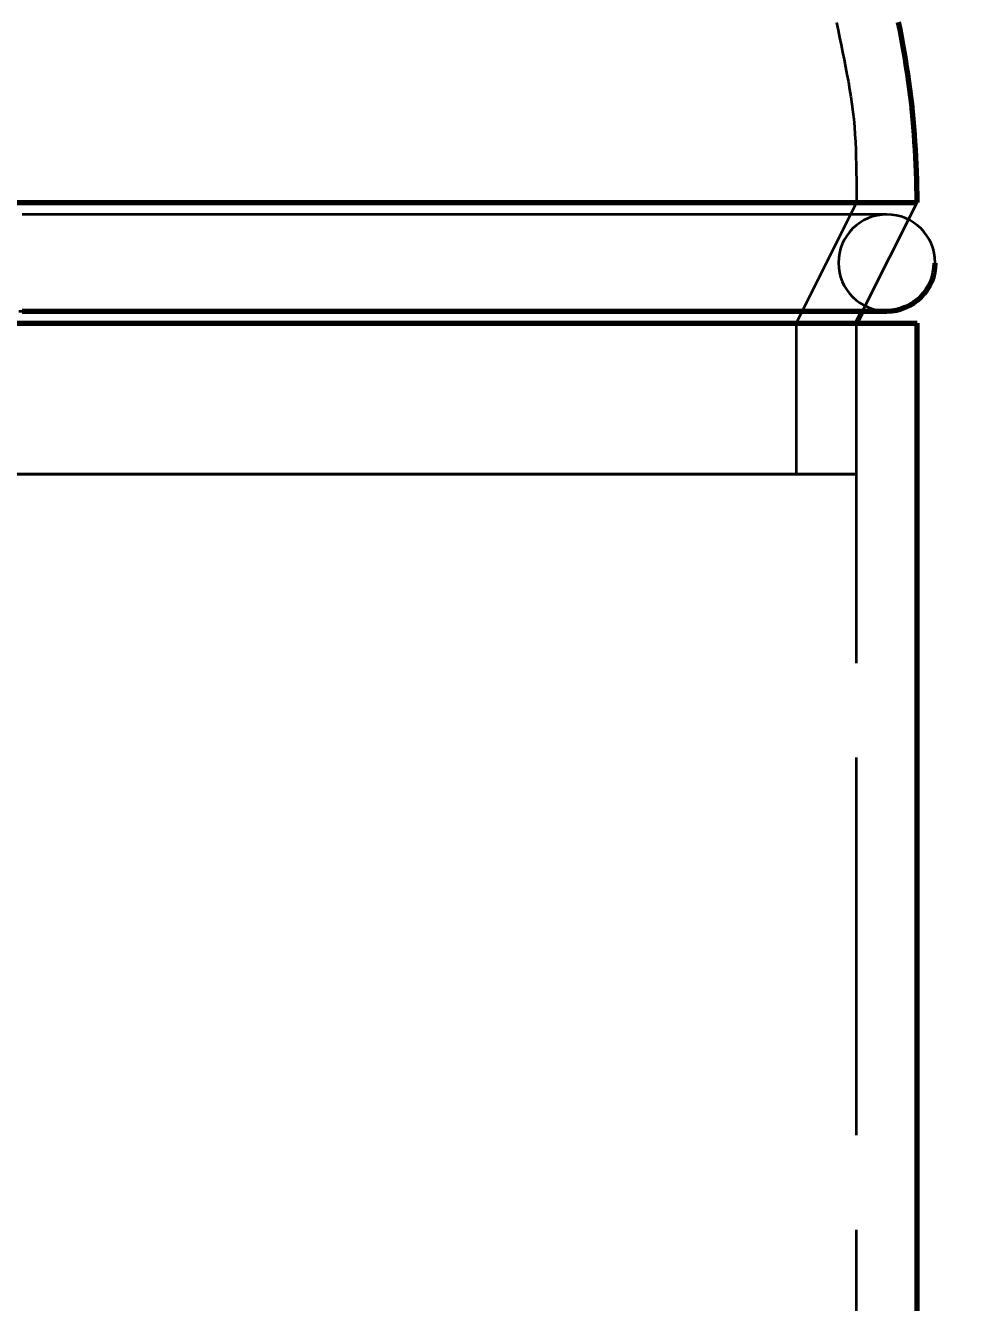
# Model space of a CAD drawing. Header units: millimetres. Extents: x 0 to 1554, y 0 to 420.
# Drawn here: x 140.64 to 150.66, y 280.49 to 294.02 of the extents above; entities that cross this region are included whole.
import ezdxf

# ---------------------------------------------------------------- set-up
doc = ezdxf.new("R2010")
doc.units = ezdxf.units.MM
doc.linetypes.add('IRAM-E-TRAZOS', pattern=[5, 4, -1])
for name, color, linetype, lineweight in [('01-VISIBLE', 7, 'CONTINUOUS', 70), ('02-OCULTA', 4, 'IRAM-E-TRAZOS', 35), ('04-COTA', 3, 'CONTINUOUS', 18)]:
    doc.layers.add(name, color=color, linetype=linetype, lineweight=lineweight)
doc.styles.add('ISO3098', font='isocpeur.ttf')
doc.dimstyles.new('FLAMA-IRAM', dxfattribs={"dimtxt": 3.5, "dimasz": 3.5, "dimexe": 2, "dimexo": 1.5, "dimgap": 1, "dimtad": 1, "dimdec": 1, "dimtxsty": 'ISO3098', "dimblk": 'IRAM_FLECHA', "dimblk1": 'IRAM_FLECHA', "dimblk2": 'IRAM_FLECHA', "dimcen": 2.5, "dimclrd": 256, "dimclre": 256, "dimclrt": 256, "dimazin": 3, "dimtfac": 1, "dimtmove": 0, "dimatfit": 3, "dimlwd": 18, "dimlwe": 18})

# ---------------------------------------------------------------- blocks, each defined once
blk = doc.blocks.new('IRAM_FLECHA')
blk.add_solid([(0, 0), (-1, 0.125), (-1, -0.125)])

msp = doc.modelspace()

# ---------------------------------------------------------------- linework, layer by layer
at = {"layer": '01-VISIBLE'}
for p, q in [((149.435, 290.865), (149.499, 290.993)), ((150.075, 192.265), (150.075, 290.865))]:
    msp.add_line(p, q, dxfattribs=at)
for points in [[(150.075, 292.145), (150.075, 292.225), (150.074, 292.305), (150.072, 292.385), (150.07, 292.465), (150.067, 292.545), (150.063, 292.625), (150.058, 292.705), (150.053, 292.785), (150.048, 292.865), (150.041, 292.945), (150.034, 293.025), (150.026, 293.104), (150.018, 293.184), (150.008, 293.263), (149.999, 293.343), (149.988, 293.422), (149.977, 293.502), (149.965, 293.581), (149.953, 293.66), (149.939, 293.739), (149.926, 293.818), (149.911, 293.897), (149.896, 293.975), (149.88, 294.054)], [(140.536, 292.145), (140.674, 292.145), (140.812, 292.145), (140.95, 292.145), (141.089, 292.145), (141.227, 292.145), (141.365, 292.145), (141.504, 292.145), (141.642, 292.145), (141.78, 292.145), (141.918, 292.145), (142.056, 292.145), (142.195, 292.145), (142.333, 292.145), (142.471, 292.145), (142.609, 292.145), (142.748, 292.145), (142.886, 292.145), (143.024, 292.145), (143.163, 292.145), (143.301, 292.145), (143.439, 292.145), (143.577, 292.145), (143.716, 292.145), (143.854, 292.145), (143.992, 292.145), (144.13, 292.145), (144.269, 292.145), (144.407, 292.145), (144.545, 292.145), (144.683, 292.145), (144.822, 292.145), (144.96, 292.145), (145.098, 292.145), (145.236, 292.145), (145.375, 292.145), (145.513, 292.145), (145.651, 292.145), (145.789, 292.145), (145.928, 292.145), (146.066, 292.145), (146.204, 292.145), (146.342, 292.145), (146.481, 292.145), (146.619, 292.145), (146.757, 292.145), (146.895, 292.145), (147.034, 292.145), (147.172, 292.145), (147.31, 292.145), (147.448, 292.145), (147.587, 292.145), (147.725, 292.145), (147.863, 292.145), (148.001, 292.145), (148.139, 292.145), (148.278, 292.145), (148.416, 292.145), (148.554, 292.145), (148.692, 292.145), (148.831, 292.145), (148.969, 292.145), (149.107, 292.145), (149.245, 292.145), (149.384, 292.145), (149.522, 292.145), (149.66, 292.145), (149.798, 292.145), (149.937, 292.145), (150.075, 292.145)], [(140.599, 290.993), (140.736, 290.993), (140.873, 290.993), (141.009, 290.993), (141.146, 290.993), (141.283, 290.993), (141.419, 290.993), (141.556, 290.993), (141.693, 290.993), (141.829, 290.993), (141.966, 290.993), (142.103, 290.993), (142.239, 290.993), (142.376, 290.993), (142.513, 290.993), (142.649, 290.993), (142.786, 290.993), (142.923, 290.993), (143.059, 290.993), (143.196, 290.993), (143.332, 290.993), (143.469, 290.993), (143.606, 290.993), (143.742, 290.993), (143.879, 290.993), (144.016, 290.993), (144.152, 290.993), (144.289, 290.993), (144.426, 290.993), (144.562, 290.993), (144.699, 290.993), (144.836, 290.993), (144.972, 290.993), (145.109, 290.993), (145.246, 290.993), (145.382, 290.993), (145.519, 290.993), (145.656, 290.993), (145.792, 290.993), (145.929, 290.993), (146.065, 290.993), (146.202, 290.993), (146.339, 290.993), (146.475, 290.993), (146.612, 290.993), (146.749, 290.993), (146.885, 290.993), (147.022, 290.993), (147.159, 290.993), (147.295, 290.993), (147.432, 290.993), (147.569, 290.993), (147.705, 290.993), (147.842, 290.993), (147.979, 290.993), (148.115, 290.993), (148.252, 290.993), (148.389, 290.993), (148.525, 290.993), (148.662, 290.993), (148.798, 290.993), (148.935, 290.993), (149.072, 290.993), (149.208, 290.993), (149.345, 290.993), (149.482, 290.993), (149.618, 290.993), (149.755, 290.993)], [(149.499, 290.993), (149.542, 290.993), (149.584, 290.993), (149.627, 290.993), (149.67, 290.993), (149.712, 290.993), (149.755, 290.993)], [(140.536, 290.865), (140.674, 290.865), (140.812, 290.865), (140.95, 290.865), (141.089, 290.865), (141.227, 290.865), (141.365, 290.865), (141.504, 290.865), (141.642, 290.865), (141.78, 290.865), (141.918, 290.865), (142.056, 290.865), (142.195, 290.865), (142.333, 290.865), (142.471, 290.865), (142.609, 290.865), (142.748, 290.865), (142.886, 290.865), (143.024, 290.865), (143.163, 290.865), (143.301, 290.865), (143.439, 290.865), (143.577, 290.865), (143.716, 290.865), (143.854, 290.865), (143.992, 290.865), (144.13, 290.865), (144.269, 290.865), (144.407, 290.865), (144.545, 290.865), (144.683, 290.865), (144.822, 290.865), (144.96, 290.865), (145.098, 290.865), (145.236, 290.865), (145.375, 290.865), (145.513, 290.865), (145.651, 290.865), (145.789, 290.865), (145.928, 290.865), (146.066, 290.865), (146.204, 290.865), (146.342, 290.865), (146.481, 290.865), (146.619, 290.865), (146.757, 290.865), (146.895, 290.865), (147.034, 290.865), (147.172, 290.865), (147.31, 290.865), (147.448, 290.865), (147.587, 290.865), (147.725, 290.865), (147.863, 290.865), (148.001, 290.865), (148.139, 290.865), (148.278, 290.865), (148.416, 290.865), (148.554, 290.865), (148.692, 290.865), (148.831, 290.865), (148.969, 290.865), (149.107, 290.865), (149.245, 290.865), (149.384, 290.865), (149.522, 290.865), (149.66, 290.865), (149.798, 290.865), (149.937, 290.865), (150.075, 290.865)]]:
    msp.add_lwpolyline(points, dxfattribs=at)
msp.add_arc((149.755, 291.505), 0.512, -90, 0, dxfattribs=at)
at = {"layer": '02-OCULTA'}
for p, q in [((149.435, 292.145), (148.795, 290.865)), ((149.499, 290.993), (150.075, 292.145)), ((148.795, 290.865), (148.795, 289.265)), ((149.435, 192.265), (149.435, 290.865)), ((149.435, 289.265), (149.435, 290.865))]:
    msp.add_line(p, q, dxfattribs=at)
for points in [[(149.221, 294.048), (149.238, 293.969), (149.254, 293.891), (149.271, 293.813), (149.287, 293.734), (149.302, 293.656), (149.318, 293.577), (149.333, 293.499), (149.348, 293.42), (149.361, 293.341), (149.374, 293.262), (149.386, 293.183), (149.396, 293.104), (149.404, 293.024), (149.411, 292.944), (149.417, 292.865), (149.422, 292.785), (149.425, 292.705), (149.428, 292.625), (149.431, 292.545), (149.432, 292.465), (149.434, 292.385), (149.434, 292.305), (149.435, 292.225), (149.435, 292.145)], [(149.435, 292.145), (149.3, 292.145), (149.165, 292.145), (149.03, 292.145), (148.895, 292.145), (148.76, 292.145), (148.625, 292.145), (148.49, 292.145), (148.355, 292.145), (148.22, 292.145), (148.085, 292.145), (147.949, 292.145), (147.814, 292.145), (147.679, 292.145), (147.544, 292.145), (147.409, 292.145), (147.274, 292.145), (147.139, 292.145), (147.004, 292.145), (146.869, 292.145), (146.734, 292.145), (146.599, 292.145), (146.464, 292.145), (146.329, 292.145), (146.194, 292.145), (146.059, 292.145), (145.924, 292.145), (145.789, 292.145), (145.654, 292.145), (145.519, 292.145), (145.384, 292.145), (145.248, 292.145), (145.113, 292.145), (144.978, 292.145), (144.843, 292.145), (144.708, 292.145), (144.573, 292.145), (144.438, 292.145), (144.303, 292.145), (144.168, 292.145), (144.033, 292.145), (143.898, 292.145), (143.763, 292.145), (143.628, 292.145), (143.493, 292.145), (143.358, 292.145), (143.223, 292.145), (143.088, 292.145), (142.953, 292.145), (142.818, 292.145), (142.683, 292.145), (142.547, 292.145), (142.412, 292.145), (142.277, 292.145), (142.142, 292.145), (142.007, 292.145), (141.872, 292.145), (141.737, 292.145), (141.602, 292.145), (141.467, 292.145), (141.332, 292.145), (141.197, 292.145), (141.062, 292.145), (140.927, 292.145), (140.792, 292.145), (140.657, 292.145), (140.522, 292.145)], [(140.522, 292.145), (140.657, 292.145), (140.792, 292.145), (140.927, 292.145), (141.062, 292.145), (141.197, 292.145), (141.332, 292.145), (141.467, 292.145), (141.602, 292.145), (141.737, 292.145), (141.872, 292.145), (142.007, 292.145), (142.142, 292.145), (142.277, 292.145), (142.412, 292.145), (142.547, 292.145), (142.683, 292.145), (142.818, 292.145), (142.953, 292.145), (143.088, 292.145), (143.223, 292.145), (143.358, 292.145), (143.493, 292.145), (143.628, 292.145), (143.763, 292.145), (143.898, 292.145), (144.033, 292.145), (144.168, 292.145), (144.303, 292.145), (144.438, 292.145), (144.573, 292.145), (144.708, 292.145), (144.843, 292.145), (144.978, 292.145), (145.113, 292.145), (145.248, 292.145), (145.384, 292.145), (145.519, 292.145), (145.654, 292.145), (145.789, 292.145), (145.924, 292.145), (146.059, 292.145), (146.194, 292.145), (146.329, 292.145), (146.464, 292.145), (146.599, 292.145), (146.734, 292.145), (146.869, 292.145), (147.004, 292.145), (147.139, 292.145), (147.274, 292.145), (147.409, 292.145), (147.544, 292.145), (147.679, 292.145), (147.814, 292.145), (147.949, 292.145), (148.085, 292.145), (148.22, 292.145), (148.355, 292.145), (148.49, 292.145), (148.625, 292.145), (148.76, 292.145), (148.895, 292.145), (149.03, 292.145), (149.165, 292.145), (149.3, 292.145), (149.435, 292.145)], [(150.075, 292.145), (149.937, 292.145), (149.798, 292.145), (149.66, 292.145), (149.522, 292.145), (149.384, 292.145), (149.245, 292.145), (149.107, 292.145), (148.969, 292.145), (148.831, 292.145), (148.692, 292.145), (148.554, 292.145), (148.416, 292.145), (148.278, 292.145), (148.139, 292.145), (148.001, 292.145), (147.863, 292.145), (147.725, 292.145), (147.587, 292.145), (147.448, 292.145), (147.31, 292.145), (147.172, 292.145), (147.034, 292.145), (146.895, 292.145), (146.757, 292.145), (146.619, 292.145), (146.481, 292.145), (146.342, 292.145), (146.204, 292.145), (146.066, 292.145), (145.928, 292.145), (145.789, 292.145), (145.651, 292.145), (145.513, 292.145), (145.375, 292.145), (145.236, 292.145), (145.098, 292.145), (144.96, 292.145), (144.822, 292.145), (144.683, 292.145), (144.545, 292.145), (144.407, 292.145), (144.269, 292.145), (144.13, 292.145), (143.992, 292.145), (143.854, 292.145), (143.716, 292.145), (143.577, 292.145), (143.439, 292.145), (143.301, 292.145), (143.163, 292.145), (143.024, 292.145), (142.886, 292.145), (142.748, 292.145), (142.609, 292.145), (142.471, 292.145), (142.333, 292.145), (142.195, 292.145), (142.056, 292.145), (141.918, 292.145), (141.78, 292.145), (141.642, 292.145), (141.504, 292.145), (141.365, 292.145), (141.227, 292.145), (141.089, 292.145), (140.95, 292.145), (140.812, 292.145), (140.674, 292.145), (140.536, 292.145)], [(149.755, 292.017), (149.618, 292.017), (149.482, 292.017), (149.345, 292.017), (149.208, 292.017), (149.072, 292.017), (148.935, 292.017), (148.798, 292.017), (148.662, 292.017), (148.525, 292.017), (148.389, 292.017), (148.252, 292.017), (148.115, 292.017), (147.979, 292.017), (147.842, 292.017), (147.705, 292.017), (147.569, 292.017), (147.432, 292.017), (147.295, 292.017), (147.159, 292.017), (147.022, 292.017), (146.885, 292.017), (146.749, 292.017), (146.612, 292.017), (146.475, 292.017), (146.339, 292.017), (146.202, 292.017), (146.065, 292.017), (145.929, 292.017), (145.792, 292.017), (145.656, 292.017), (145.519, 292.017), (145.382, 292.017), (145.246, 292.017), (145.109, 292.017), (144.972, 292.017), (144.836, 292.017), (144.699, 292.017), (144.562, 292.017), (144.426, 292.017), (144.289, 292.017), (144.152, 292.017), (144.016, 292.017), (143.879, 292.017), (143.742, 292.017), (143.606, 292.017), (143.469, 292.017), (143.332, 292.017), (143.196, 292.017), (143.059, 292.017), (142.923, 292.017), (142.786, 292.017), (142.649, 292.017), (142.513, 292.017), (142.376, 292.017), (142.239, 292.017), (142.103, 292.017), (141.966, 292.017), (141.829, 292.017), (141.693, 292.017), (141.556, 292.017), (141.419, 292.017), (141.283, 292.017), (141.146, 292.017), (141.009, 292.017), (140.873, 292.017), (140.736, 292.017), (140.599, 292.017)], [(149.755, 292.017), (149.619, 292.017), (149.482, 292.017), (149.345, 292.017), (149.209, 292.017), (149.072, 292.017), (148.935, 292.017), (148.799, 292.017), (148.662, 292.017), (148.525, 292.017), (148.389, 292.017), (148.252, 292.017), (148.115, 292.017), (147.979, 292.017), (147.842, 292.017), (147.706, 292.017), (147.569, 292.017), (147.432, 292.017), (147.296, 292.017), (147.159, 292.017), (147.022, 292.017), (146.886, 292.017), (146.749, 292.017), (146.612, 292.017), (146.476, 292.017), (146.339, 292.017), (146.202, 292.017), (146.066, 292.017), (145.929, 292.017), (145.792, 292.017), (145.656, 292.017), (145.519, 292.017), (145.382, 292.017), (145.246, 292.017), (145.109, 292.017), (144.973, 292.017), (144.836, 292.017), (144.699, 292.017), (144.563, 292.017), (144.426, 292.017), (144.289, 292.017), (144.153, 292.017), (144.016, 292.017), (143.879, 292.017), (143.743, 292.017), (143.606, 292.017), (143.469, 292.017), (143.333, 292.017), (143.196, 292.017), (143.059, 292.017), (142.923, 292.017), (142.786, 292.017), (142.649, 292.017), (142.513, 292.017), (142.376, 292.017), (142.24, 292.017), (142.103, 292.017), (141.966, 292.017), (141.83, 292.017), (141.693, 292.017), (141.556, 292.017), (141.42, 292.017), (141.283, 292.017), (141.146, 292.017), (141.01, 292.017), (140.873, 292.017), (140.736, 292.017), (140.6, 292.017)], [(140.565, 290.993), (140.7, 290.993), (140.835, 290.993), (140.971, 290.993), (141.106, 290.993), (141.241, 290.993), (141.377, 290.993), (141.512, 290.993), (141.648, 290.993), (141.783, 290.993), (141.918, 290.993), (142.054, 290.993), (142.189, 290.993), (142.324, 290.993), (142.46, 290.993), (142.595, 290.993), (142.731, 290.993), (142.866, 290.993), (143.001, 290.993), (143.137, 290.993), (143.272, 290.993), (143.407, 290.993), (143.543, 290.993), (143.678, 290.993), (143.813, 290.993), (143.949, 290.993), (144.084, 290.993), (144.22, 290.993), (144.355, 290.993), (144.49, 290.993), (144.626, 290.993), (144.761, 290.993), (144.896, 290.993), (145.032, 290.993), (145.167, 290.993), (145.303, 290.993), (145.438, 290.993), (145.573, 290.993), (145.709, 290.993), (145.844, 290.993), (145.979, 290.993), (146.115, 290.993), (146.25, 290.993), (146.385, 290.993), (146.521, 290.993), (146.656, 290.993), (146.792, 290.993), (146.927, 290.993), (147.062, 290.993), (147.198, 290.993), (147.333, 290.993), (147.468, 290.993), (147.604, 290.993), (147.739, 290.993), (147.875, 290.993), (148.01, 290.993), (148.145, 290.993), (148.281, 290.993), (148.416, 290.993), (148.551, 290.993), (148.687, 290.993), (148.822, 290.993), (148.958, 290.993), (149.093, 290.993), (149.228, 290.993), (149.364, 290.993), (149.499, 290.993)], [(149.435, 290.865), (149.3, 290.865), (149.165, 290.865), (149.03, 290.865), (148.895, 290.865), (148.76, 290.865), (148.625, 290.865), (148.49, 290.865), (148.355, 290.865), (148.22, 290.865), (148.085, 290.865), (147.949, 290.865), (147.814, 290.865), (147.679, 290.865), (147.544, 290.865), (147.409, 290.865), (147.274, 290.865), (147.139, 290.865), (147.004, 290.865), (146.869, 290.865), (146.734, 290.865), (146.599, 290.865), (146.464, 290.865), (146.329, 290.865), (146.194, 290.865), (146.059, 290.865), (145.924, 290.865), (145.789, 290.865), (145.654, 290.865), (145.519, 290.865), (145.384, 290.865), (145.248, 290.865), (145.113, 290.865), (144.978, 290.865), (144.843, 290.865), (144.708, 290.865), (144.573, 290.865), (144.438, 290.865), (144.303, 290.865), (144.168, 290.865), (144.033, 290.865), (143.898, 290.865), (143.763, 290.865), (143.628, 290.865), (143.493, 290.865), (143.358, 290.865), (143.223, 290.865), (143.088, 290.865), (142.953, 290.865), (142.818, 290.865), (142.683, 290.865), (142.547, 290.865), (142.412, 290.865), (142.277, 290.865), (142.142, 290.865), (142.007, 290.865), (141.872, 290.865), (141.737, 290.865), (141.602, 290.865), (141.467, 290.865), (141.332, 290.865), (141.197, 290.865), (141.062, 290.865), (140.927, 290.865), (140.792, 290.865), (140.657, 290.865), (140.522, 290.865)], [(140.522, 290.865), (140.657, 290.865), (140.792, 290.865), (140.927, 290.865), (141.062, 290.865), (141.197, 290.865), (141.332, 290.865), (141.467, 290.865), (141.602, 290.865), (141.737, 290.865), (141.872, 290.865), (142.007, 290.865), (142.142, 290.865), (142.277, 290.865), (142.412, 290.865), (142.547, 290.865), (142.683, 290.865), (142.818, 290.865), (142.953, 290.865), (143.088, 290.865), (143.223, 290.865), (143.358, 290.865), (143.493, 290.865), (143.628, 290.865), (143.763, 290.865), (143.898, 290.865), (144.033, 290.865), (144.168, 290.865), (144.303, 290.865), (144.438, 290.865), (144.573, 290.865), (144.708, 290.865), (144.843, 290.865), (144.978, 290.865), (145.113, 290.865), (145.248, 290.865), (145.384, 290.865), (145.519, 290.865), (145.654, 290.865), (145.789, 290.865), (145.924, 290.865), (146.059, 290.865), (146.194, 290.865), (146.329, 290.865), (146.464, 290.865), (146.599, 290.865), (146.734, 290.865), (146.869, 290.865), (147.004, 290.865), (147.139, 290.865), (147.274, 290.865), (147.409, 290.865), (147.544, 290.865), (147.679, 290.865), (147.814, 290.865), (147.949, 290.865), (148.085, 290.865), (148.22, 290.865), (148.355, 290.865), (148.49, 290.865), (148.625, 290.865), (148.76, 290.865), (148.895, 290.865), (149.03, 290.865), (149.165, 290.865), (149.3, 290.865), (149.435, 290.865)], [(149.435, 290.865), (149.3, 290.865), (149.165, 290.865), (149.03, 290.865), (148.895, 290.865), (148.76, 290.865), (148.625, 290.865), (148.49, 290.865), (148.355, 290.865), (148.22, 290.865), (148.085, 290.865), (147.949, 290.865), (147.814, 290.865), (147.679, 290.865), (147.544, 290.865), (147.409, 290.865), (147.274, 290.865), (147.139, 290.865), (147.004, 290.865), (146.869, 290.865), (146.734, 290.865), (146.599, 290.865), (146.464, 290.865), (146.329, 290.865), (146.194, 290.865), (146.059, 290.865), (145.924, 290.865), (145.789, 290.865), (145.654, 290.865), (145.519, 290.865), (145.384, 290.865), (145.248, 290.865), (145.113, 290.865), (144.978, 290.865), (144.843, 290.865), (144.708, 290.865), (144.573, 290.865), (144.438, 290.865), (144.303, 290.865), (144.168, 290.865), (144.033, 290.865), (143.898, 290.865), (143.763, 290.865), (143.628, 290.865), (143.493, 290.865), (143.358, 290.865), (143.223, 290.865), (143.088, 290.865), (142.953, 290.865), (142.818, 290.865), (142.683, 290.865), (142.547, 290.865), (142.412, 290.865), (142.277, 290.865), (142.142, 290.865), (142.007, 290.865), (141.872, 290.865), (141.737, 290.865), (141.602, 290.865), (141.467, 290.865), (141.332, 290.865), (141.197, 290.865), (141.062, 290.865), (140.927, 290.865), (140.792, 290.865), (140.657, 290.865), (140.522, 290.865)], [(140.522, 290.865), (140.657, 290.865), (140.792, 290.865), (140.927, 290.865), (141.062, 290.865), (141.197, 290.865), (141.332, 290.865), (141.467, 290.865), (141.602, 290.865), (141.737, 290.865), (141.872, 290.865), (142.007, 290.865), (142.142, 290.865), (142.277, 290.865), (142.412, 290.865), (142.547, 290.865), (142.683, 290.865), (142.818, 290.865), (142.953, 290.865), (143.088, 290.865), (143.223, 290.865), (143.358, 290.865), (143.493, 290.865), (143.628, 290.865), (143.763, 290.865), (143.898, 290.865), (144.033, 290.865), (144.168, 290.865), (144.303, 290.865), (144.438, 290.865), (144.573, 290.865), (144.708, 290.865), (144.843, 290.865), (144.978, 290.865), (145.113, 290.865), (145.248, 290.865), (145.384, 290.865), (145.519, 290.865), (145.654, 290.865), (145.789, 290.865), (145.924, 290.865), (146.059, 290.865), (146.194, 290.865), (146.329, 290.865), (146.464, 290.865), (146.599, 290.865), (146.734, 290.865), (146.869, 290.865), (147.004, 290.865), (147.139, 290.865), (147.274, 290.865), (147.409, 290.865), (147.544, 290.865), (147.679, 290.865), (147.814, 290.865), (147.949, 290.865), (148.085, 290.865), (148.22, 290.865), (148.355, 290.865), (148.49, 290.865), (148.625, 290.865), (148.76, 290.865), (148.895, 290.865), (149.03, 290.865), (149.165, 290.865), (149.3, 290.865), (149.435, 290.865)], [(150.075, 290.865), (149.937, 290.865), (149.798, 290.865), (149.66, 290.865), (149.522, 290.865), (149.384, 290.865), (149.245, 290.865), (149.107, 290.865), (148.969, 290.865), (148.831, 290.865), (148.692, 290.865), (148.554, 290.865), (148.416, 290.865), (148.278, 290.865), (148.139, 290.865), (148.001, 290.865), (147.863, 290.865), (147.725, 290.865), (147.587, 290.865), (147.448, 290.865), (147.31, 290.865), (147.172, 290.865), (147.034, 290.865), (146.895, 290.865), (146.757, 290.865), (146.619, 290.865), (146.481, 290.865), (146.342, 290.865), (146.204, 290.865), (146.066, 290.865), (145.928, 290.865), (145.789, 290.865), (145.651, 290.865), (145.513, 290.865), (145.375, 290.865), (145.236, 290.865), (145.098, 290.865), (144.96, 290.865), (144.822, 290.865), (144.683, 290.865), (144.545, 290.865), (144.407, 290.865), (144.269, 290.865), (144.13, 290.865), (143.992, 290.865), (143.854, 290.865), (143.716, 290.865), (143.577, 290.865), (143.439, 290.865), (143.301, 290.865), (143.163, 290.865), (143.024, 290.865), (142.886, 290.865), (142.748, 290.865), (142.609, 290.865), (142.471, 290.865), (142.333, 290.865), (142.195, 290.865), (142.056, 290.865), (141.918, 290.865), (141.78, 290.865), (141.642, 290.865), (141.504, 290.865), (141.365, 290.865), (141.227, 290.865), (141.089, 290.865), (140.95, 290.865), (140.812, 290.865), (140.674, 290.865), (140.536, 290.865)], [(148.795, 290.865), (148.663, 290.865), (148.531, 290.865), (148.399, 290.865), (148.268, 290.865), (148.136, 290.865), (148.004, 290.865), (147.872, 290.865), (147.74, 290.865), (147.608, 290.865), (147.477, 290.865), (147.345, 290.865), (147.213, 290.865), (147.081, 290.865), (146.949, 290.865), (146.817, 290.865), (146.685, 290.865), (146.554, 290.865), (146.422, 290.865), (146.29, 290.865), (146.158, 290.865), (146.026, 290.865), (145.894, 290.865), (145.762, 290.865), (145.631, 290.865), (145.499, 290.865), (145.367, 290.865), (145.235, 290.865), (145.103, 290.865), (144.971, 290.865), (144.84, 290.865), (144.708, 290.865), (144.576, 290.865), (144.444, 290.865), (144.312, 290.865), (144.18, 290.865), (144.048, 290.865), (143.917, 290.865), (143.785, 290.865), (143.653, 290.865), (143.521, 290.865), (143.389, 290.865), (143.257, 290.865), (143.125, 290.865), (142.994, 290.865), (142.862, 290.865), (142.73, 290.865), (142.598, 290.865), (142.466, 290.865), (142.334, 290.865), (142.203, 290.865), (142.071, 290.865), (141.939, 290.865), (141.807, 290.865), (141.675, 290.865), (141.543, 290.865), (141.411, 290.865), (141.28, 290.865), (141.148, 290.865), (141.016, 290.865), (140.884, 290.865), (140.752, 290.865), (140.62, 290.865)], [(140.62, 290.865), (140.752, 290.865), (140.884, 290.865), (141.016, 290.865), (141.148, 290.865), (141.28, 290.865), (141.411, 290.865), (141.543, 290.865), (141.675, 290.865), (141.807, 290.865), (141.939, 290.865), (142.071, 290.865), (142.203, 290.865), (142.334, 290.865), (142.466, 290.865), (142.598, 290.865), (142.73, 290.865), (142.862, 290.865), (142.994, 290.865), (143.125, 290.865), (143.257, 290.865), (143.389, 290.865), (143.521, 290.865), (143.653, 290.865), (143.785, 290.865), (143.917, 290.865), (144.048, 290.865), (144.18, 290.865), (144.312, 290.865), (144.444, 290.865), (144.576, 290.865), (144.708, 290.865), (144.84, 290.865), (144.971, 290.865), (145.103, 290.865), (145.235, 290.865), (145.367, 290.865), (145.499, 290.865), (145.631, 290.865), (145.762, 290.865), (145.894, 290.865), (146.026, 290.865), (146.158, 290.865), (146.29, 290.865), (146.422, 290.865), (146.554, 290.865), (146.685, 290.865), (146.817, 290.865), (146.949, 290.865), (147.081, 290.865), (147.213, 290.865), (147.345, 290.865), (147.477, 290.865), (147.608, 290.865), (147.74, 290.865), (147.872, 290.865), (148.004, 290.865), (148.136, 290.865), (148.268, 290.865), (148.399, 290.865), (148.531, 290.865), (148.663, 290.865), (148.795, 290.865)], [(149.435, 289.265), (149.3, 289.265), (149.165, 289.265), (149.03, 289.265), (148.895, 289.265), (148.76, 289.265), (148.625, 289.265), (148.49, 289.265), (148.355, 289.265), (148.22, 289.265), (148.085, 289.265), (147.949, 289.265), (147.814, 289.265), (147.679, 289.265), (147.544, 289.265), (147.409, 289.265), (147.274, 289.265), (147.139, 289.265), (147.004, 289.265), (146.869, 289.265), (146.734, 289.265), (146.599, 289.265), (146.464, 289.265), (146.329, 289.265), (146.194, 289.265), (146.059, 289.265), (145.924, 289.265), (145.789, 289.265), (145.654, 289.265), (145.519, 289.265), (145.384, 289.265), (145.248, 289.265), (145.113, 289.265), (144.978, 289.265), (144.843, 289.265), (144.708, 289.265), (144.573, 289.265), (144.438, 289.265), (144.303, 289.265), (144.168, 289.265), (144.033, 289.265), (143.898, 289.265), (143.763, 289.265), (143.628, 289.265), (143.493, 289.265), (143.358, 289.265), (143.223, 289.265), (143.088, 289.265), (142.953, 289.265), (142.818, 289.265), (142.683, 289.265), (142.547, 289.265), (142.412, 289.265), (142.277, 289.265), (142.142, 289.265), (142.007, 289.265), (141.872, 289.265), (141.737, 289.265), (141.602, 289.265), (141.467, 289.265), (141.332, 289.265), (141.197, 289.265), (141.062, 289.265), (140.927, 289.265), (140.792, 289.265), (140.657, 289.265), (140.522, 289.265)], [(140.522, 289.265), (140.657, 289.265), (140.792, 289.265), (140.927, 289.265), (141.062, 289.265), (141.197, 289.265), (141.332, 289.265), (141.467, 289.265), (141.602, 289.265), (141.737, 289.265), (141.872, 289.265), (142.007, 289.265), (142.142, 289.265), (142.277, 289.265), (142.412, 289.265), (142.547, 289.265), (142.683, 289.265), (142.818, 289.265), (142.953, 289.265), (143.088, 289.265), (143.223, 289.265), (143.358, 289.265), (143.493, 289.265), (143.628, 289.265), (143.763, 289.265), (143.898, 289.265), (144.033, 289.265), (144.168, 289.265), (144.303, 289.265), (144.438, 289.265), (144.573, 289.265), (144.708, 289.265), (144.843, 289.265), (144.978, 289.265), (145.113, 289.265), (145.248, 289.265), (145.384, 289.265), (145.519, 289.265), (145.654, 289.265), (145.789, 289.265), (145.924, 289.265), (146.059, 289.265), (146.194, 289.265), (146.329, 289.265), (146.464, 289.265), (146.599, 289.265), (146.734, 289.265), (146.869, 289.265), (147.004, 289.265), (147.139, 289.265), (147.274, 289.265), (147.409, 289.265), (147.544, 289.265), (147.679, 289.265), (147.814, 289.265), (147.949, 289.265), (148.085, 289.265), (148.22, 289.265), (148.355, 289.265), (148.49, 289.265), (148.625, 289.265), (148.76, 289.265), (148.895, 289.265), (149.03, 289.265), (149.165, 289.265), (149.3, 289.265), (149.435, 289.265)], [(148.795, 289.265), (148.663, 289.265), (148.531, 289.265), (148.399, 289.265), (148.268, 289.265), (148.136, 289.265), (148.004, 289.265), (147.872, 289.265), (147.74, 289.265), (147.608, 289.265), (147.477, 289.265), (147.345, 289.265), (147.213, 289.265), (147.081, 289.265), (146.949, 289.265), (146.817, 289.265), (146.685, 289.265), (146.554, 289.265), (146.422, 289.265), (146.29, 289.265), (146.158, 289.265), (146.026, 289.265), (145.894, 289.265), (145.762, 289.265), (145.631, 289.265), (145.499, 289.265), (145.367, 289.265), (145.235, 289.265), (145.103, 289.265), (144.971, 289.265), (144.84, 289.265), (144.708, 289.265), (144.576, 289.265), (144.444, 289.265), (144.312, 289.265), (144.18, 289.265), (144.048, 289.265), (143.917, 289.265), (143.785, 289.265), (143.653, 289.265), (143.521, 289.265), (143.389, 289.265), (143.257, 289.265), (143.125, 289.265), (142.994, 289.265), (142.862, 289.265), (142.73, 289.265), (142.598, 289.265), (142.466, 289.265), (142.334, 289.265), (142.203, 289.265), (142.071, 289.265), (141.939, 289.265), (141.807, 289.265), (141.675, 289.265), (141.543, 289.265), (141.411, 289.265), (141.28, 289.265), (141.148, 289.265), (141.016, 289.265), (140.884, 289.265), (140.752, 289.265), (140.62, 289.265)], [(140.62, 289.265), (140.752, 289.265), (140.884, 289.265), (141.016, 289.265), (141.148, 289.265), (141.28, 289.265), (141.411, 289.265), (141.543, 289.265), (141.675, 289.265), (141.807, 289.265), (141.939, 289.265), (142.071, 289.265), (142.203, 289.265), (142.334, 289.265), (142.466, 289.265), (142.598, 289.265), (142.73, 289.265), (142.862, 289.265), (142.994, 289.265), (143.125, 289.265), (143.257, 289.265), (143.389, 289.265), (143.521, 289.265), (143.653, 289.265), (143.785, 289.265), (143.917, 289.265), (144.048, 289.265), (144.18, 289.265), (144.312, 289.265), (144.444, 289.265), (144.576, 289.265), (144.708, 289.265), (144.84, 289.265), (144.971, 289.265), (145.103, 289.265), (145.235, 289.265), (145.367, 289.265), (145.499, 289.265), (145.631, 289.265), (145.762, 289.265), (145.894, 289.265), (146.026, 289.265), (146.158, 289.265), (146.29, 289.265), (146.422, 289.265), (146.554, 289.265), (146.685, 289.265), (146.817, 289.265), (146.949, 289.265), (147.081, 289.265), (147.213, 289.265), (147.345, 289.265), (147.477, 289.265), (147.608, 289.265), (147.74, 289.265), (147.872, 289.265), (148.004, 289.265), (148.136, 289.265), (148.268, 289.265), (148.399, 289.265), (148.531, 289.265), (148.663, 289.265), (148.795, 289.265)]]:
    msp.add_lwpolyline(points, dxfattribs=at)
msp.add_arc((149.755, 291.505), 0.512, 0, -90, dxfattribs=at)

# ---------------------------------------------------------------- dimensions: what is measured, and where the dimension line sits
at = {"layer": '04-COTA'}
msp.add_linear_dim(base=(168.075, 192.265), p1=(150.075, 192.265), p2=(150.075, 290.865), angle=90, text='<>±0,8', dimstyle='FLAMA-IRAM', override={"dimlfac": 5}, dxfattribs=at).render()

doc.saveas('drawing.dxf')
